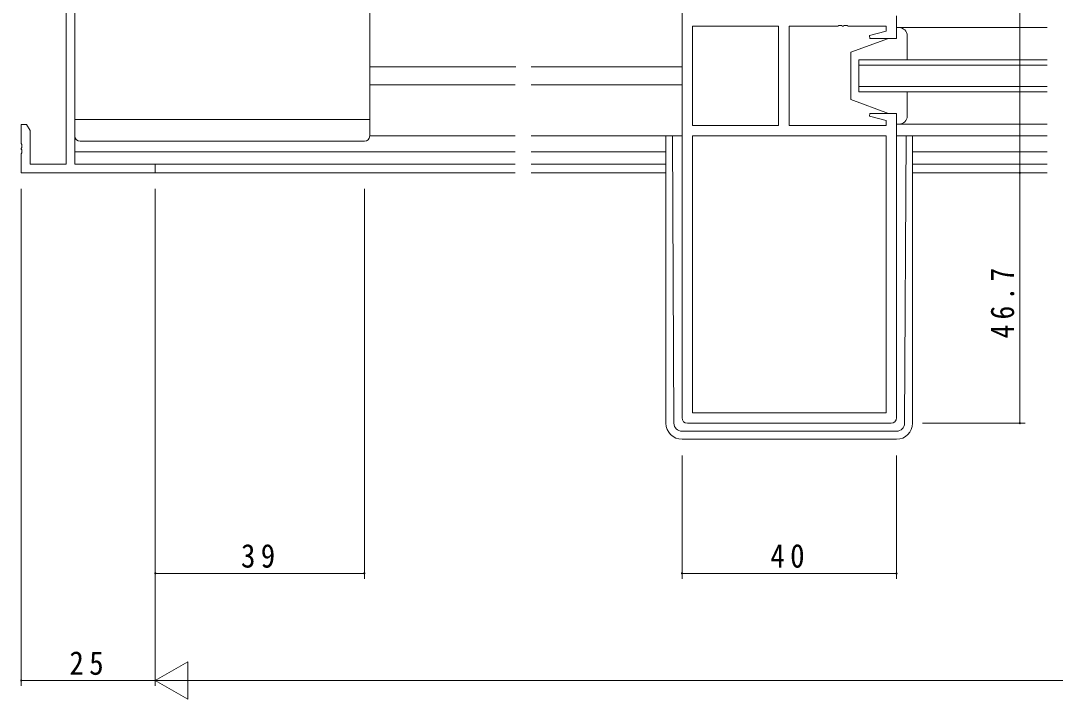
# Model space of a CAD drawing. Units: millimetres, scale not verified. Extents: x -567 to 567, y -403 to 403.
# Drawn here: x -112.8 to 80.1, y -47.6 to 79 of the extents above; entities that cross this region are included whole.
import ezdxf

# ---------------------------------------------------------------- set-up
doc = ezdxf.new("R2010")
doc.units = ezdxf.units.MM
doc.header["$LTSCALE"] = 2
for name, color, linetype, lineweight in [('0-3_YKK_11', 7, 'Continuous', 18), ('0-4_YKK_12', 2, 'Continuous', 18), ('0-5_YKK_13', 4, 'Continuous', 18), ('0-6_YKK_D', 6, 'Continuous', 18)]:
    doc.layers.add(name, color=color, linetype=linetype, lineweight=lineweight)
doc.styles.add('ＭＳ ゴシック', font='')
doc.styles.get('ＭＳ ゴシック').set_extended_font_data('MS Gothic')

msp = doc.modelspace()

# ---------------------------------------------------------------- linework, layer by layer
at = {"layer": '0-3_YKK_11'}
for p, q in [((-104.356, 119.01), (-104.356, 52.27)), ((10.524, 84.84), (10.524, 4.94)), ((-102.726, 52.27), (-102.726, 82.64)), ((50.524, 75.74), (50.524, 79.94)), ((12.454, 78.01), (12.454, 59.47)), ((28.524, 78.01), (12.454, 78.01)), ((12.454, 78.01), (12.454, 59.47)), ((28.524, 59.47), (28.524, 78.01)), ((30.524, 78.01), (39.566, 78.01)), ((30.524, 59.47), (30.524, 78.01)), ((39.566, 78.01), (39.749, 78.13)), ((39.749, 78.13), (40.299, 78.13)), ((40.299, 78.13), (40.482, 78.01)), ((40.482, 78.01), (40.566, 78.01)), ((40.566, 78.01), (40.749, 78.13)), ((40.749, 78.13), (41.299, 78.13)), ((41.299, 78.13), (41.482, 78.01)), ((41.482, 78.01), (48.594, 78.01)), ((48.594, 78.01), (48.594, 77.093)), ((48.594, 77.093), (45.495, 76.262)), ((45.495, 76.262), (45.564, 75.74)), ((45.564, 75.74), (50.524, 75.74)), ((45.564, 61.74), (45.495, 61.218)), ((45.495, 61.218), (48.594, 60.387)), ((50.524, 61.74), (45.564, 61.74)), ((48.594, 60.387), (48.594, 59.47)), ((50.524, 4.94), (50.524, 61.74)), ((-112.726, 59.64), (-112.726, 56.098)), ((-111.726, 59.64), (-112.726, 59.64)), ((-111.096, 58.549), (-111.726, 59.64)), ((-111.096, 52.27), (-111.096, 58.549)), ((12.454, 59.47), (28.524, 59.47)), ((48.594, 59.47), (30.524, 59.47)), ((-112.726, 56.098), (-112.606, 55.915)), ((12.454, 57.54), (12.454, 5.87)), ((48.594, 57.54), (12.454, 57.54)), ((48.594, 5.87), (48.594, 57.54)), ((48.594, 5.87), (48.594, 57.54)), ((-112.606, 55.365), (-112.726, 55.182)), ((-112.726, 55.182), (-112.726, 55.098)), ((-112.726, 55.098), (-112.606, 54.915)), ((-112.606, 54.365), (-112.726, 54.182)), ((-112.726, 54.182), (-112.726, 50.64)), ((-112.606, 55.915), (-112.606, 55.365)), ((-112.606, 54.915), (-112.606, 54.365)), ((-104.356, 52.27), (-111.096, 52.27)), ((-87.726, 52.27), (-102.726, 52.27)), ((-87.726, 50.64), (-87.726, 52.27)), ((-112.726, 50.64), (-87.726, 50.64)), ((12.454, 5.87), (48.594, 5.87)), ((11.524, 3.94), (49.524, 3.94))]:
    msp.add_line(p, q, dxfattribs=at)
for centre, start, end in [((11.524, 4.94), 180.00001, 269.99999), ((49.524, 4.94), 270.00001, 359.99999)]:
    msp.add_arc(centre, 1, start, end, dxfattribs=at)
at = {"layer": '0-4_YKK_12'}
for p, q in [((43.524, 71.74), (43.524, 65.74)), ((78.649, 71.74), (43.524, 71.74)), ((-47.726, 70.44), (-20.504, 70.44)), ((-17.601, 70.44), (10.524, 70.44)), ((43.524, 70.74), (78.649, 70.74)), ((-47.726, 67.04), (-20.601, 67.04)), ((-17.601, 67.04), (10.524, 67.04)), ((78.649, 66.74), (43.524, 66.74)), ((43.524, 65.74), (78.649, 65.74)), ((50.524, 57.54), (78.649, 57.54)), ((-102.726, 54.54), (-20.601, 54.54)), ((-17.601, 54.54), (7.524, 54.54)), ((53.524, 54.54), (78.649, 54.54)), ((-20.601, 52.27), (-102.426, 52.27)), ((7.524, 52.27), (-17.601, 52.27)), ((78.649, 52.27), (53.524, 52.27)), ((-88.026, 50.64), (-20.601, 50.64)), ((-17.601, 50.64), (7.524, 50.64)), ((53.524, 50.64), (78.649, 50.64))]:
    msp.add_line(p, q, dxfattribs=at)
at = {"layer": '0-5_YKK_13'}
for p, q in [((-102.726, 57.54), (-102.726, 81.04)), ((-47.726, 57.54), (-47.726, 81.04)), ((50.524, 77.741), (78.649, 77.74)), ((50.524, 77.74), (50.524, 75.74)), ((51.024, 77.74), (50.524, 77.74)), ((50.524, 77.74), (50.524, 75.74)), ((51.024, 77.74), (50.524, 77.74)), ((49.024, 75.74), (42.024, 73.14)), ((49.024, 75.74), (42.024, 73.14)), ((50.524, 75.74), (49.024, 75.74)), ((50.524, 75.74), (49.024, 75.74)), ((52.524, 71.74), (52.524, 76.24)), ((52.524, 72.14), (52.524, 76.24)), ((42.024, 73.14), (42.024, 64.34)), ((42.024, 73.14), (42.024, 64.34)), ((52.524, 61.24), (52.524, 65.74)), ((49.024, 61.74), (42.024, 64.34)), ((49.024, 61.74), (42.024, 64.34)), ((52.524, 61.24), (52.524, 65.34)), ((-102.726, 60.58), (-47.726, 60.58)), ((49.024, 61.74), (50.524, 61.74)), ((49.024, 61.74), (50.524, 61.74)), ((50.524, 61.74), (50.524, 59.74)), ((50.524, 61.74), (50.524, 59.74)), ((50.524, 59.74), (51.024, 59.74)), ((50.524, 59.739), (78.649, 59.74)), ((50.524, 59.74), (51.024, 59.74)), ((-101.726, 56.54), (-48.726, 56.54)), ((-47.726, 57.54), (-20.601, 57.54)), ((-17.601, 57.54), (10.524, 57.54)), ((7.524, 57.54), (7.524, 3.943)), ((9.016, 3.935), (8.734, 57.54)), ((52.032, 3.935), (52.314, 57.54)), ((53.524, 57.54), (53.524, 3.943)), ((10.516, 2.443), (50.532, 2.443)), ((10.524, 0.943), (50.524, 0.943))]:
    msp.add_line(p, q, dxfattribs=at)
for centre, radius, start, end in [((51.024, 76.24), 1.5, 0, 90), ((51.024, 76.24), 1.5, 0, 90), ((51.024, 61.24), 1.5, 270, 0), ((51.024, 61.24), 1.5, 270, 0), ((-101.726, 57.54), 1, 180, 270), ((-48.726, 57.54), 1, 270, 0), ((10.524, 3.943), 3, 180, 270), ((10.516, 3.943), 1.5, 180.30155, 270), ((50.524, 3.943), 3, 270, 0), ((50.532, 3.943), 1.5, 270, 359.69845)]:
    msp.add_arc(centre, radius, start, end, dxfattribs=at)
at = {"layer": '0-6_YKK_D'}
for p, q in [((73.524, 120.64), (73.524, 50.64)), ((56.524, 50.64), (74.524, 50.64)), ((56.524, 50.64), (74.524, 50.64)), ((73.524, 50.64), (73.524, 3.94)), ((-112.726, 47.64), (-112.726, -45.06)), ((-87.726, 47.64), (-87.726, -25.06)), ((-87.726, 47.64), (-87.726, -45.06)), ((-87.726, 47.64), (-87.726, -45.06)), ((-48.726, 47.64), (-48.726, -25.06)), ((55.378, 3.94), (74.524, 3.94)), ((10.524, -2.057), (10.524, -25.06)), ((50.524, -2.057), (50.524, -25.06)), ((-87.726, -24.06), (-48.726, -24.06)), ((10.524, -24.06), (50.524, -24.06)), ((-87.726, -44.06), (-81.664, -40.56)), ((-81.664, -47.56), (-81.664, -40.56)), ((-87.726, -44.06), (-112.726, -44.06)), ((-87.726, -44.06), (-75.602, -44.06)), ((-87.726, -44.06), (-81.664, -47.56)), ((-80.726, -44.06), (405.274, -44.06))]:
    msp.add_line(p, q, dxfattribs=at)
for centre, start, end in [((73.524, 50.64), 90, 270), ((73.524, 50.64), 90, 270), ((73.524, 50.64), 270, 90), ((73.524, 50.64), 270, 90), ((73.524, 3.94), 90, 270), ((73.524, 3.94), 270, 90), ((-87.726, -24.06), 0, 180), ((-87.726, -24.06), 180, 0), ((-48.726, -24.06), 0, 180), ((-48.726, -24.06), 180, 0), ((10.524, -24.06), 0, 180), ((10.524, -24.06), 180, 0), ((50.524, -24.06), 0, 180), ((50.524, -24.06), 180, 0), ((-112.726, -44.06), 0, 180), ((-112.726, -44.06), 180, 0)]:
    msp.add_arc(centre, 0.106, start, end, dxfattribs=at)

# ---------------------------------------------------------------- texts
at = {"layer": '0-6_YKK_D', "color": 7, "insert": (72.524, 19.77), "char_height": 4.399, "attachment_point": 7, "rotation": 90, "style": 'ＭＳ ゴシック'}
msp.add_mtext('\\T1.39;\\W0.85;46.7', dxfattribs=at)
at = {"layer": '0-6_YKK_D', "color": 7, "char_height": 4.399, "attachment_point": 7, "style": 'ＭＳ ゴシック'}
for s, insert in [('\\T1.37;\\W0.9;39', (-71.746, -23.06)), ('\\T1.37;\\W0.9;40', (27.004, -23.06)), ('\\T1.37;\\W0.9;25', (-103.746, -43.06))]:
    msp.add_mtext(s, dxfattribs=dict(at, insert=insert))

doc.saveas('drawing.dxf')
